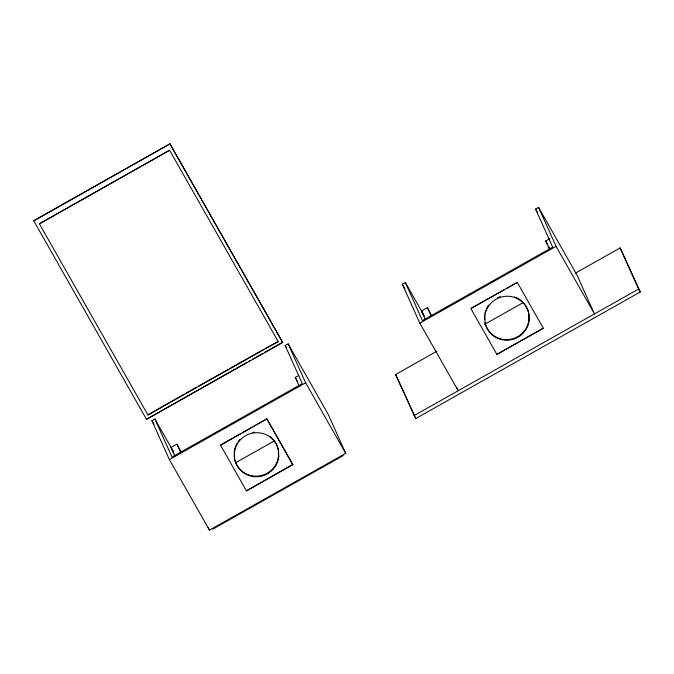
<?xml version="1.0" encoding="UTF-8"?>
<svg xmlns="http://www.w3.org/2000/svg" width="674" height="674" viewBox="0 0 674 674"><rect width="100%" height="100%" fill="white"/><g stroke="black" fill="none" stroke-linecap="round" stroke-linejoin="round"><path stroke-width="1.01" d="M33.7 220.659L169.949 143.848L282.743 342.527L146.485 419.329L33.826 220.946L169.949 143.848M39.328 223.667L169.595 150.235L278.21 341.558L147.943 414.99L39.454 223.953L169.595 150.235M168.913 402.808L147.943 414.99M170.749 401.771L184.507 394.02M186.344 392.984L196.437 387.297M198.266 386.261L227.627 369.714M229.463 368.678L263.399 349.545M265.236 348.509L278.21 341.558M235.058 369.04L146.485 419.329M236.894 368.012L246.945 362.342M248.782 361.306L250.61 360.278M252.438 359.25L262.498 353.572M264.326 352.544L282.617 342.232M154.894 418.984L172.005 457.056L302.272 383.632L285.161 345.56L288.152 343.866L328.213 414.409L345.711 453.341L209.454 530.152L169.401 459.617L151.903 420.677L154.894 418.984L173.572 451.875L171.011 447.485L177.001 444.107L181.222 452.347M456.93 387.879L458.21 390.726L419.818 323.132L402.319 284.192L405.318 282.507L424.51 316.3M405.318 282.507L422.43 320.58L552.688 247.147L535.577 209.075L538.577 207.39L576.961 274.984L594.46 313.924L556.075 246.322L538.577 207.39M299.155 386.042L295.288 377.432L298.708 375.502M425.227 319.442L421.427 311L427.417 307.63L431.646 315.862M549.571 249.557L545.704 240.947L549.984 238.537M169.401 459.617L305.651 382.807L288.152 343.866M419.818 323.132L556.075 246.322M220.449 445.025L240.466 433.736M242.295 432.716L252.303 427.072M254.123 426.044L255.943 425.016M257.763 423.988L266.862 418.857L292.861 464.706L246.448 490.866L220.575 445.312L266.862 418.857M471.775 308.026L504.54 289.559M506.359 288.531L517.287 282.381L543.286 328.221L496.864 354.389L470.865 308.54L517.287 282.381M235.479 462.802L274.925 440.56M575.242 273.248L620.156 247.922L640.3 291.96L415.706 418.562L395.571 374.525L436.819 351.272M484.488 324.405L522.99 302.702M292.735 464.42L246.448 490.866M414.038 415.631L638.632 289.028L620.156 247.922M212.9 529.065L343.159 455.641M638.632 289.028L640.3 291.96M535.577 209.075L537.658 212.731M545.704 240.947L547.709 244.477M421.427 311L423.432 314.531M402.319 284.192L404.914 288.758M395.571 374.525L404.114 392.757M285.161 345.56L286.711 348.298M305.651 382.807L345.711 453.341M170.084 144.135L282.743 342.527M295.288 377.432L297.79 381.838M266.997 419.152L292.861 464.706M151.903 420.677L153.958 424.291M548.636 246.313L549.495 248.226M543.286 328.221L496.864 354.389M427.417 307.63L431.293 316.232M404.964 394.669L415.706 418.562M177.001 444.107L180.868 452.717M208.173 527.304L209.454 530.152M171.011 447.485L174.802 455.919M484.572 315.836L484.699 319.375M234.215 454.091L234.35 458.059A22.352 21.964 -24.2 0 0 278.514 455.969L278.311 450.224A22.352 21.964 -24.2 0 0 270.047 436.609M234.148 452.313A22.352 21.964 -24.2 0 1 235.142 447.603M235.462 446.694A22.352 21.964 -24.2 0 1 237.13 443.206M238.192 441.588A22.352 21.964 -24.2 0 1 240.037 439.33M252.649 432.464A22.352 21.964 -24.2 0 1 254.578 432.202M484.951 322.517A22.352 21.964 -24.2 0 0 528.93 319.493L528.728 313.747A22.352 21.964 -24.2 0 0 514.557 296.931M484.842 313.932A22.352 21.964 -24.2 0 1 485.878 310.217M486.636 308.439A22.352 21.964 -24.2 0 1 488.608 305.103M497.513 297.731A22.352 21.964 -24.2 0 1 500.234 296.678M529.191 320.066L528.989 314.32A22.352 21.964 -24.2 0 0 484.833 316.409L485.036 322.155A22.352 21.964 -24.2 0 0 529.191 320.066M278.775 456.551L278.573 450.805A22.352 21.964 -24.2 0 0 234.409 452.894L234.611 458.64A22.352 21.964 -24.2 0 0 278.775 456.551"/></g></svg>
